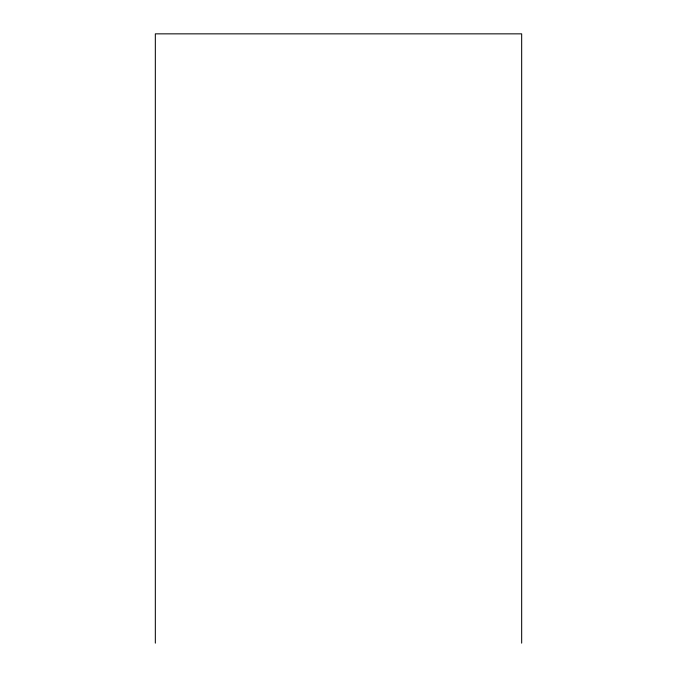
<?xml version="1.0" encoding="UTF-8"?>
<svg xmlns="http://www.w3.org/2000/svg" width="677" height="677" viewBox="0 0 677 677"><rect width="100%" height="100%" fill="white"/><g stroke="black" fill="none" stroke-linecap="round" stroke-linejoin="round"><path stroke-width="1.02" d="M521.671 643.15L521.671 33.85L155.329 33.85L155.329 643.15"/></g></svg>
